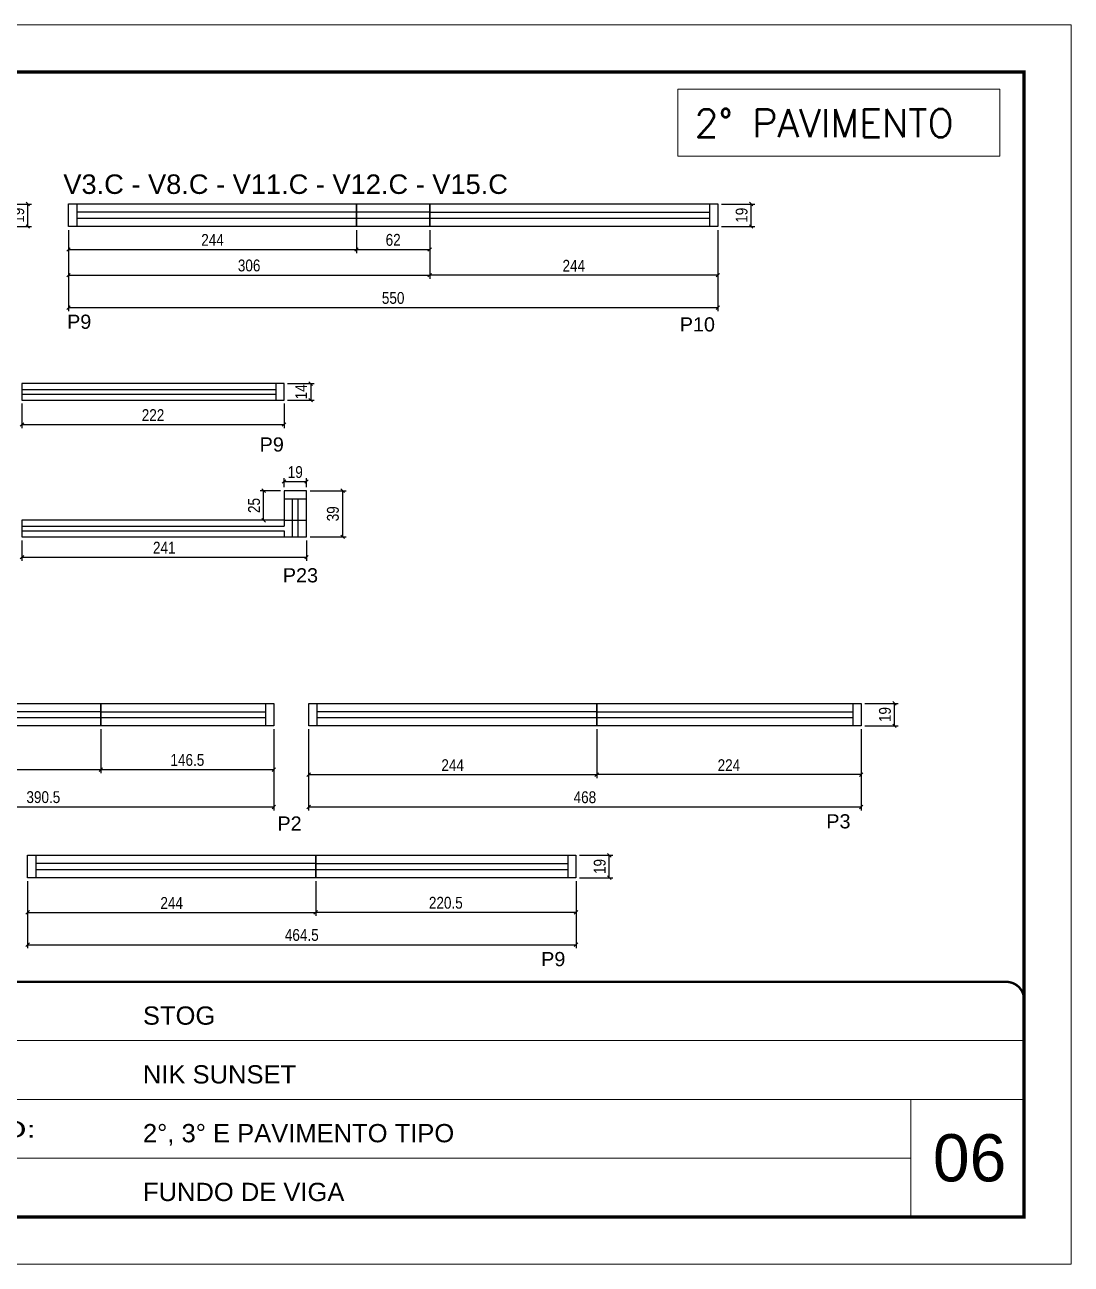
# Model space of a CAD drawing. Header units: millimetres. Extents: x 2437 to 8691, y -1523 to 4121.
# Drawn here: x 4634 to 5521, y 1922 to 2972 of the extents above; entities that cross this region are included whole.
import ezdxf

# ---------------------------------------------------------------- set-up
doc = ezdxf.new("R2010")
doc.units = ezdxf.units.MM
doc.linetypes.add('CONTINUO', pattern=[0])
doc.linetypes.add('DASHED', pattern=[0.75, 0.5, -0.25])
for name, color, linetype in [('5', 5, 'Continuous'), ('COTA', 241, 'Continuous'), ('NOMENCLATURA', 7, 'Continuous'), ('Painéis', 200, 'Continuous'), ('SARR_2.2x7', 40, 'Continuous'), ('SARR_EDITAR', 141, 'Continuous')]:
    doc.layers.add(name, color=color, linetype=linetype)
for name, color, linetype, lineweight in [('CARIMBO', 255, 'Continuous', 9), ('Folhas', 255, 'Continuous', 9), ('SARRAFO DE PRESSAO', 251, 'DASHED', 9), ('Texto Seção', 7, 'Continuous', 15)]:
    doc.layers.add(name, color=color, linetype=linetype, lineweight=lineweight)
doc.styles.add('ARIAL', font='arial.ttf')
doc.styles.add('COTA TECNICA', font='techl___.ttf', dxfattribs={"height": 10})
doc.styles.add('COTA TECNICA-50', font='techl___.ttf', dxfattribs={"height": 10})
doc.styles.add('REGUA-120', font='ROMANS.shx', dxfattribs={"height": 15})
doc.styles.get("Standard").update_dxf_attribs({"font": 'arial.ttf'})
doc.styles.add('Tecnologia', font='')
doc.styles.get('Tecnologia').set_extended_font_data('Forgotten Futurist')
doc.dimstyles.new('COTA PAINEL-50', dxfattribs={"dimtxt": 10, "dimasz": 3, "dimexe": 3, "dimexo": 3, "dimgap": 3, "dimtad": 1, "dimdec": 1, "dimzin": 12, "dimdsep": 46, "dimtxsty": 'COTA TECNICA-50', "dimblk1": 'OBLIQUE', "dimblk2": 'OBLIQUE', "dimsah": 1, "dimcen": 0.9, "dimclrd": 4, "dimclre": 4, "dimclrt": 240, "dimadec": 1, "dimazin": 3, "dimtfac": 1, "dimtdec": 1, "dimtmove": 0, "dimatfit": 3, "dimfxl": 1, "dimtolj": 1, "dimtzin": 12, "dimarcsym": 0})
doc.dimstyles.new('PAINEL', dxfattribs={"dimtxt": 10, "dimasz": 3, "dimexe": 3, "dimexo": 3, "dimgap": 3, "dimtad": 1, "dimdec": 1, "dimzin": 12, "dimdsep": 46, "dimtxsty": 'COTA TECNICA', "dimblk1": 'OBLIQUE', "dimblk2": 'OBLIQUE', "dimsah": 1, "dimcen": 0.9, "dimclrd": 4, "dimclre": 4, "dimclrt": 240, "dimadec": 1, "dimazin": 3, "dimtfac": 1, "dimtdec": 1, "dimtmove": 0, "dimatfit": 3, "dimfxl": 1, "dimtolj": 1, "dimtzin": 12, "dimarcsym": 0})

# ---------------------------------------------------------------- blocks, each defined once
blk = doc.blocks.new('9999999999')
at = {"color": 30, "linetype": 'CONTINUO'}
for p, q in [((98564.6, 34379.6), (99584, 34379.6)), ((98564.6, 34329.8), (99488, 34329.8)), ((99584, 34329.8), (99488, 34329.8)), ((99488, 34329.8), (99488, 34230.2)), ((98564.6, 34280), (99488, 34280))]:
    blk.add_line(p, q, dxfattribs=at)
at = {"color": 30, "linetype": 'CONTINUO', "const_width": 2}
blk.add_lwpolyline([(99584, 34230.2), (99584, 34414.4, 0.414214), (99569, 34429.4), (98229, 34429.4, 0.414214), (98214, 34414.4), (98214, 34245.2, 0.414214), (98229, 34230.2), (99584, 34230.2)], format="xyb", dxfattribs=at)
at = {"layer": 'Folhas'}
blk.add_lwpolyline([(98139, 34190.2), (99624, 34190.2), (99624, 35240.2), (98139, 35240.2)], close=True, dxfattribs=at)
at = {"layer": 'Folhas', "color": 30, "const_width": 3}
blk.add_lwpolyline([(98214, 34230.2), (99584, 34230.2), (99584, 35200.2), (98214, 35200.2)], close=True, dxfattribs=at)
at = {"color": 7, "linetype": 'Continuous', "ltscale": 5, "style": 'ARIAL'}
for s, height, p in [('STOG', 15.48, (98837.7, 34393.1)), ('NIK SUNSET', 15.48, (98837.7, 34343.3)), ('2°, 3° E PAVIMENTO TIPO', 15.483, (98837.7, 34293.5)), ('FUNDO DE VIGA', 15.483, (98837.7, 34243.7))]:
    blk.add_text(s, height=height, dxfattribs=at).set_placement(p)
at = {"layer": 'Folhas', "color": 7, "style": 'Tecnologia', "width": 1.5}
blk.add_text('PAVIMENTO:', height=14, dxfattribs=at).set_placement((98573.7, 34297.5))
blk = doc.blocks.new('_Oblique')
at = {"color": 0, "linetype": 'ByBlock', "lineweight": -2}
blk.add_line((-0.5, -0.5), (0.5, 0.5), dxfattribs=at)
blk = doc.blocks.new('*D41')
at = {"layer": 'COTA', "color": 4, "lineweight": -2, "transparency": 16777216}
for p, q in [((5224.5, 2820.4), (5252.8, 2820.4)), ((5249.8, 2801.4), (5249.8, 2820.4)), ((5224.5, 2801.4), (5252.8, 2801.4))]:
    blk.add_line(p, q, dxfattribs=at)
at = {"layer": 'Defpoints', "color": 0, "transparency": 16777216}
for p in [(5221.5, 2820.4), (5249.8, 2820.4), (5221.5, 2801.4)]:
    blk.add_point(p, dxfattribs=at)
at = {"layer": 'COTA', "color": 4, "lineweight": -2, "transparency": 16777216, "xscale": 3, "yscale": 3, "zscale": 3}
for p, rotation in [((5249.8, 2820.4), 90), ((5249.8, 2801.4), 270)]:
    blk.add_blockref('_Oblique', p, dxfattribs=dict(at, rotation=rotation))
at = {"layer": 'COTA', "color": 240, "transparency": 16777216, "insert": (5241.7, 2810.9), "char_height": 10, "attachment_point": 5, "rotation": 90, "style": 'COTA TECNICA'}
blk.add_mtext('\\A1;19', dxfattribs=at)
blk = doc.blocks.new('*D42')
at = {"layer": 'COTA', "color": 4, "linetype": 'ByBlock', "lineweight": -2, "transparency": 16777216}
for p, q in [((4671.5, 2798.4), (4671.5, 2778.9)), ((4915.5, 2798.4), (4915.5, 2778.9)), ((4671.5, 2781.9), (4915.5, 2781.9))]:
    blk.add_line(p, q, dxfattribs=at)
at = {"layer": 'Defpoints', "color": 0, "linetype": 'ByBlock', "transparency": 16777216}
for p in [(4671.5, 2801.4), (4915.5, 2801.4), (4915.5, 2781.9)]:
    blk.add_point(p, dxfattribs=at)
at = {"layer": 'COTA', "color": 4, "linetype": 'ByBlock', "lineweight": -2, "transparency": 16777216, "xscale": 3, "yscale": 3, "zscale": 3, "rotation": 180}
blk.add_blockref('_Oblique', (4671.5, 2781.9), dxfattribs=at)
at = {"layer": 'COTA', "color": 4, "linetype": 'ByBlock', "lineweight": -2, "transparency": 16777216, "xscale": 3, "yscale": 3, "zscale": 3}
blk.add_blockref('_Oblique', (4915.5, 2781.9), dxfattribs=at)
at = {"layer": 'COTA', "color": 240, "linetype": 'ByBlock', "transparency": 16777216, "insert": (4793.5, 2790), "char_height": 10, "attachment_point": 5, "style": 'COTA TECNICA-50'}
blk.add_mtext('\\A1;244', dxfattribs=at)
blk = doc.blocks.new('*D43')
at = {"layer": 'COTA', "color": 4, "linetype": 'ByBlock', "lineweight": -2, "transparency": 16777216}
for p, q in [((4915.5, 2798.4), (4915.5, 2778.9)), ((4977.5, 2798.4), (4977.5, 2778.9)), ((4915.5, 2781.9), (4977.5, 2781.9))]:
    blk.add_line(p, q, dxfattribs=at)
at = {"layer": 'Defpoints', "color": 0, "linetype": 'ByBlock', "transparency": 16777216}
for p in [(4915.5, 2801.4), (4977.5, 2801.4), (4977.5, 2781.9)]:
    blk.add_point(p, dxfattribs=at)
at = {"layer": 'COTA', "color": 4, "linetype": 'ByBlock', "lineweight": -2, "transparency": 16777216, "xscale": 3, "yscale": 3, "zscale": 3, "rotation": 180}
blk.add_blockref('_Oblique', (4915.5, 2781.9), dxfattribs=at)
at = {"layer": 'COTA', "color": 4, "linetype": 'ByBlock', "lineweight": -2, "transparency": 16777216, "xscale": 3, "yscale": 3, "zscale": 3}
blk.add_blockref('_Oblique', (4977.5, 2781.9), dxfattribs=at)
at = {"layer": 'COTA', "color": 240, "linetype": 'ByBlock', "transparency": 16777216, "insert": (4946.5, 2790), "char_height": 10, "attachment_point": 5, "style": 'COTA TECNICA-50'}
blk.add_mtext('\\A1;62', dxfattribs=at)
blk = doc.blocks.new('*D44')
at = {"layer": 'COTA', "color": 4, "linetype": 'ByBlock', "lineweight": -2, "transparency": 16777216}
for p, q in [((4977.5, 2798.4), (4977.5, 2757.1)), ((5221.5, 2798.4), (5221.5, 2757.1)), ((5221.5, 2760.1), (4977.5, 2760.1))]:
    blk.add_line(p, q, dxfattribs=at)
at = {"layer": 'Defpoints', "color": 0, "linetype": 'ByBlock', "transparency": 16777216}
for p in [(4977.5, 2801.4), (5221.5, 2801.4), (4977.5, 2760.1)]:
    blk.add_point(p, dxfattribs=at)
at = {"layer": 'COTA', "color": 4, "linetype": 'ByBlock', "lineweight": -2, "transparency": 16777216, "xscale": 3, "yscale": 3, "zscale": 3, "rotation": 180}
blk.add_blockref('_Oblique', (4977.5, 2760.1), dxfattribs=at)
at = {"layer": 'COTA', "color": 4, "linetype": 'ByBlock', "lineweight": -2, "transparency": 16777216, "xscale": 3, "yscale": 3, "zscale": 3}
blk.add_blockref('_Oblique', (5221.5, 2760.1), dxfattribs=at)
at = {"layer": 'COTA', "color": 240, "linetype": 'ByBlock', "transparency": 16777216, "insert": (5099.5, 2768.1), "char_height": 10, "attachment_point": 5, "style": 'COTA TECNICA-50'}
blk.add_mtext('\\A1;244', dxfattribs=at)
blk = doc.blocks.new('*D130')
at = {"layer": 'COTA', "color": 4, "lineweight": -2, "transparency": 16777216}
for p, q in [((4671.5, 2798.4), (4671.5, 2729.7)), ((5221.5, 2798.4), (5221.5, 2729.7)), ((4671.5, 2732.7), (5221.5, 2732.7))]:
    blk.add_line(p, q, dxfattribs=at)
at = {"layer": 'Defpoints', "color": 0, "transparency": 16777216}
for p in [(4671.5, 2801.4), (5221.5, 2801.4), (5221.5, 2732.7)]:
    blk.add_point(p, dxfattribs=at)
at = {"layer": 'COTA', "color": 4, "lineweight": -2, "transparency": 16777216, "xscale": 3, "yscale": 3, "zscale": 3, "rotation": 180}
blk.add_blockref('_Oblique', (4671.5, 2732.7), dxfattribs=at)
at = {"layer": 'COTA', "color": 4, "lineweight": -2, "transparency": 16777216, "xscale": 3, "yscale": 3, "zscale": 3}
blk.add_blockref('_Oblique', (5221.5, 2732.7), dxfattribs=at)
at = {"layer": 'COTA', "color": 240, "transparency": 16777216, "insert": (4946.5, 2740.8), "char_height": 10, "attachment_point": 5, "style": 'COTA TECNICA'}
blk.add_mtext('\\A1;550', dxfattribs=at)
blk = doc.blocks.new('*D49')
at = {"layer": 'COTA', "color": 4, "lineweight": -2, "transparency": 16777216}
for p, q in [((4611.8, 2820.4), (4640.1, 2820.4)), ((4637.1, 2801.4), (4637.1, 2820.4)), ((4611.8, 2801.4), (4640.1, 2801.4))]:
    blk.add_line(p, q, dxfattribs=at)
at = {"layer": 'Defpoints', "color": 0, "transparency": 16777216}
for p in [(4608.8, 2820.4), (4637.1, 2820.4), (4608.8, 2801.4)]:
    blk.add_point(p, dxfattribs=at)
at = {"layer": 'COTA', "color": 4, "lineweight": -2, "transparency": 16777216, "xscale": 3, "yscale": 3, "zscale": 3}
for p, rotation in [((4637.1, 2820.4), 90), ((4637.1, 2801.4), 270)]:
    blk.add_blockref('_Oblique', p, dxfattribs=dict(at, rotation=rotation))
at = {"layer": 'COTA', "color": 240, "transparency": 16777216, "insert": (4629, 2810.9), "char_height": 10, "attachment_point": 5, "rotation": 90, "style": 'COTA TECNICA'}
blk.add_mtext('\\A1;19', dxfattribs=at)
blk = doc.blocks.new('*D54')
at = {"layer": 'COTA', "color": 4, "lineweight": -2, "transparency": 16777216}
for p, q in [((4632.1, 2651.3), (4632.1, 2630.6)), ((4854.1, 2651.3), (4854.1, 2630.6)), ((4632.1, 2633.6), (4854.1, 2633.6))]:
    blk.add_line(p, q, dxfattribs=at)
at = {"layer": 'Defpoints', "color": 0, "transparency": 16777216}
for p in [(4632.1, 2654.3), (4854.1, 2654.3), (4854.1, 2633.6)]:
    blk.add_point(p, dxfattribs=at)
at = {"layer": 'COTA', "color": 4, "lineweight": -2, "transparency": 16777216, "xscale": 3, "yscale": 3, "zscale": 3, "rotation": 180}
blk.add_blockref('_Oblique', (4632.1, 2633.6), dxfattribs=at)
at = {"layer": 'COTA', "color": 4, "lineweight": -2, "transparency": 16777216, "xscale": 3, "yscale": 3, "zscale": 3}
blk.add_blockref('_Oblique', (4854.1, 2633.6), dxfattribs=at)
at = {"layer": 'COTA', "color": 240, "transparency": 16777216, "insert": (4743.1, 2641.6), "char_height": 10, "attachment_point": 5, "style": 'COTA TECNICA'}
blk.add_mtext('\\A1;222', dxfattribs=at)
blk = doc.blocks.new('*D123')
at = {"layer": 'COTA', "color": 4, "lineweight": -2, "transparency": 16777216}
for p, q in [((4857.1, 2668.3), (4879.7, 2668.3)), ((4876.7, 2668.3), (4876.7, 2654.3)), ((4857.1, 2654.3), (4879.7, 2654.3))]:
    blk.add_line(p, q, dxfattribs=at)
at = {"layer": 'Defpoints', "color": 0, "transparency": 16777216}
for p in [(4854.1, 2668.3), (4854.1, 2654.3), (4876.7, 2654.3)]:
    blk.add_point(p, dxfattribs=at)
at = {"layer": 'COTA', "color": 4, "lineweight": -2, "transparency": 16777216, "xscale": 3, "yscale": 3, "zscale": 3}
for p, rotation in [((4876.7, 2668.3), 90), ((4876.7, 2654.3), 270)]:
    blk.add_blockref('_Oblique', p, dxfattribs=dict(at, rotation=rotation))
at = {"layer": 'COTA', "color": 240, "transparency": 16777216, "insert": (4868.6, 2661.3), "char_height": 10, "attachment_point": 5, "rotation": 90, "style": 'COTA TECNICA-50'}
blk.add_mtext('\\A1;14', dxfattribs=at)
blk = doc.blocks.new('*D29')
at = {"layer": 'COTA', "color": 4, "lineweight": -2, "transparency": 16777216}
for p, q in [((4632.1, 2535.5), (4632.1, 2518.2)), ((4873.1, 2535.5), (4873.1, 2518.2)), ((4632.1, 2521.2), (4873.1, 2521.2))]:
    blk.add_line(p, q, dxfattribs=at)
at = {"layer": 'Defpoints', "color": 0, "transparency": 16777216}
for p in [(4632.1, 2538.5), (4873.1, 2538.5), (4873.1, 2521.2)]:
    blk.add_point(p, dxfattribs=at)
at = {"layer": 'COTA', "color": 4, "lineweight": -2, "transparency": 16777216, "xscale": 3, "yscale": 3, "zscale": 3, "rotation": 180}
blk.add_blockref('_Oblique', (4632.1, 2521.2), dxfattribs=at)
at = {"layer": 'COTA', "color": 4, "lineweight": -2, "transparency": 16777216, "xscale": 3, "yscale": 3, "zscale": 3}
blk.add_blockref('_Oblique', (4873.1, 2521.2), dxfattribs=at)
at = {"layer": 'COTA', "color": 240, "transparency": 16777216, "insert": (4752.6, 2529.3), "char_height": 10, "attachment_point": 5, "style": 'COTA TECNICA'}
blk.add_mtext('\\A1;241', dxfattribs=at)
blk = doc.blocks.new('*D33')
at = {"layer": 'COTA', "color": 4, "linetype": 'ByBlock', "lineweight": -2, "transparency": 16777216}
for p, q in [((4454.9, 2375.4), (4454.9, 2338.3)), ((4698.9, 2375.4), (4698.9, 2338.3)), ((4454.9, 2341.3), (4698.9, 2341.3))]:
    blk.add_line(p, q, dxfattribs=at)
at = {"layer": 'Defpoints', "color": 0, "linetype": 'ByBlock', "transparency": 16777216}
for p in [(4454.9, 2378.4), (4698.9, 2378.4), (4698.9, 2341.3)]:
    blk.add_point(p, dxfattribs=at)
at = {"layer": 'COTA', "color": 4, "linetype": 'ByBlock', "lineweight": -2, "transparency": 16777216, "xscale": 3, "yscale": 3, "zscale": 3, "rotation": 180}
blk.add_blockref('_Oblique', (4454.9, 2341.3), dxfattribs=at)
at = {"layer": 'COTA', "color": 4, "linetype": 'ByBlock', "lineweight": -2, "transparency": 16777216, "xscale": 3, "yscale": 3, "zscale": 3}
blk.add_blockref('_Oblique', (4698.9, 2341.3), dxfattribs=at)
at = {"layer": 'COTA', "color": 240, "linetype": 'ByBlock', "transparency": 16777216, "insert": (4576.9, 2349.4), "char_height": 10, "attachment_point": 5, "style": 'COTA TECNICA-50'}
blk.add_mtext('\\A1;244', dxfattribs=at)
blk = doc.blocks.new('*D34')
at = {"layer": 'COTA', "color": 4, "linetype": 'ByBlock', "lineweight": -2, "transparency": 16777216}
for p, q in [((4698.9, 2375.4), (4698.9, 2338.3)), ((4845.4, 2375.4), (4845.4, 2338.3)), ((4698.9, 2341.3), (4845.4, 2341.3))]:
    blk.add_line(p, q, dxfattribs=at)
at = {"layer": 'Defpoints', "color": 0, "linetype": 'ByBlock', "transparency": 16777216}
for p in [(4698.9, 2378.4), (4845.4, 2378.4), (4845.4, 2341.3)]:
    blk.add_point(p, dxfattribs=at)
at = {"layer": 'COTA', "color": 4, "linetype": 'ByBlock', "lineweight": -2, "transparency": 16777216, "xscale": 3, "yscale": 3, "zscale": 3, "rotation": 180}
blk.add_blockref('_Oblique', (4698.9, 2341.3), dxfattribs=at)
at = {"layer": 'COTA', "color": 4, "linetype": 'ByBlock', "lineweight": -2, "transparency": 16777216, "xscale": 3, "yscale": 3, "zscale": 3}
blk.add_blockref('_Oblique', (4845.4, 2341.3), dxfattribs=at)
at = {"layer": 'COTA', "color": 240, "linetype": 'ByBlock', "transparency": 16777216, "insert": (4772.2, 2349.4), "char_height": 10, "attachment_point": 5, "style": 'COTA TECNICA-50'}
blk.add_mtext('\\A1;146.5', dxfattribs=at)
blk = doc.blocks.new('*D127')
at = {"layer": 'COTA', "color": 4, "lineweight": -2, "transparency": 16777216}
for p, q in [((4454.9, 2375.4), (4454.9, 2306.6)), ((4845.4, 2375.4), (4845.4, 2306.6)), ((4454.9, 2309.6), (4845.4, 2309.6))]:
    blk.add_line(p, q, dxfattribs=at)
at = {"layer": 'Defpoints', "color": 0, "transparency": 16777216}
for p in [(4454.9, 2378.4), (4845.4, 2378.4), (4845.4, 2309.6)]:
    blk.add_point(p, dxfattribs=at)
at = {"layer": 'COTA', "color": 4, "lineweight": -2, "transparency": 16777216, "xscale": 3, "yscale": 3, "zscale": 3, "rotation": 180}
blk.add_blockref('_Oblique', (4454.9, 2309.6), dxfattribs=at)
at = {"layer": 'COTA', "color": 4, "lineweight": -2, "transparency": 16777216, "xscale": 3, "yscale": 3, "zscale": 3}
blk.add_blockref('_Oblique', (4845.4, 2309.6), dxfattribs=at)
at = {"layer": 'COTA', "color": 240, "transparency": 16777216, "insert": (4650.2, 2317.9), "char_height": 10, "attachment_point": 5, "style": 'COTA TECNICA'}
blk.add_mtext('\\A1;390.5', dxfattribs=at)
blk = doc.blocks.new('*D35')
at = {"layer": 'COTA', "color": 4, "lineweight": -2, "transparency": 16777216}
for p, q in [((5345.9, 2397.4), (5374.2, 2397.4)), ((5371.2, 2378.4), (5371.2, 2397.4)), ((5345.9, 2378.4), (5374.2, 2378.4))]:
    blk.add_line(p, q, dxfattribs=at)
at = {"layer": 'Defpoints', "color": 0, "transparency": 16777216}
for p in [(5342.9, 2397.4), (5371.2, 2397.4), (5342.9, 2378.4)]:
    blk.add_point(p, dxfattribs=at)
at = {"layer": 'COTA', "color": 4, "lineweight": -2, "transparency": 16777216, "xscale": 3, "yscale": 3, "zscale": 3}
for p, rotation in [((5371.2, 2397.4), 90), ((5371.2, 2378.4), 270)]:
    blk.add_blockref('_Oblique', p, dxfattribs=dict(at, rotation=rotation))
at = {"layer": 'COTA', "color": 240, "transparency": 16777216, "insert": (5363.1, 2387.9), "char_height": 10, "attachment_point": 5, "rotation": 90, "style": 'COTA TECNICA'}
blk.add_mtext('\\A1;19', dxfattribs=at)
blk = doc.blocks.new('*D36')
at = {"layer": 'COTA', "color": 4, "linetype": 'ByBlock', "lineweight": -2, "transparency": 16777216}
for p, q in [((4874.9, 2375.4), (4874.9, 2334)), ((5118.9, 2375.4), (5118.9, 2334)), ((4874.9, 2337), (5118.9, 2337))]:
    blk.add_line(p, q, dxfattribs=at)
at = {"layer": 'Defpoints', "color": 0, "linetype": 'ByBlock', "transparency": 16777216}
for p in [(4874.9, 2378.4), (5118.9, 2378.4), (5118.9, 2337)]:
    blk.add_point(p, dxfattribs=at)
at = {"layer": 'COTA', "color": 4, "linetype": 'ByBlock', "lineweight": -2, "transparency": 16777216, "xscale": 3, "yscale": 3, "zscale": 3, "rotation": 180}
blk.add_blockref('_Oblique', (4874.9, 2337), dxfattribs=at)
at = {"layer": 'COTA', "color": 4, "linetype": 'ByBlock', "lineweight": -2, "transparency": 16777216, "xscale": 3, "yscale": 3, "zscale": 3}
blk.add_blockref('_Oblique', (5118.9, 2337), dxfattribs=at)
at = {"layer": 'COTA', "color": 240, "linetype": 'ByBlock', "transparency": 16777216, "insert": (4996.9, 2345), "char_height": 10, "attachment_point": 5, "style": 'COTA TECNICA-50'}
blk.add_mtext('\\A1;244', dxfattribs=at)
blk = doc.blocks.new('*D37')
at = {"layer": 'COTA', "color": 4, "linetype": 'ByBlock', "lineweight": -2, "transparency": 16777216}
for p, q in [((5118.9, 2375.4), (5118.9, 2334)), ((5342.9, 2375.4), (5342.9, 2334)), ((5342.9, 2337), (5118.9, 2337))]:
    blk.add_line(p, q, dxfattribs=at)
at = {"layer": 'Defpoints', "color": 0, "linetype": 'ByBlock', "transparency": 16777216}
for p in [(5118.9, 2378.4), (5342.9, 2378.4), (5118.9, 2337)]:
    blk.add_point(p, dxfattribs=at)
at = {"layer": 'COTA', "color": 4, "linetype": 'ByBlock', "lineweight": -2, "transparency": 16777216, "xscale": 3, "yscale": 3, "zscale": 3, "rotation": 180}
blk.add_blockref('_Oblique', (5118.9, 2337), dxfattribs=at)
at = {"layer": 'COTA', "color": 4, "linetype": 'ByBlock', "lineweight": -2, "transparency": 16777216, "xscale": 3, "yscale": 3, "zscale": 3}
blk.add_blockref('_Oblique', (5342.9, 2337), dxfattribs=at)
at = {"layer": 'COTA', "color": 240, "linetype": 'ByBlock', "transparency": 16777216, "insert": (5230.9, 2345), "char_height": 10, "attachment_point": 5, "style": 'COTA TECNICA-50'}
blk.add_mtext('\\A1;224', dxfattribs=at)
blk = doc.blocks.new('*D128')
at = {"layer": 'COTA', "color": 4, "lineweight": -2, "transparency": 16777216}
for p, q in [((4874.9, 2375.4), (4874.9, 2306.6)), ((5342.9, 2375.4), (5342.9, 2306.6)), ((4874.9, 2309.6), (5342.9, 2309.6))]:
    blk.add_line(p, q, dxfattribs=at)
at = {"layer": 'Defpoints', "color": 0, "transparency": 16777216}
for p in [(4874.9, 2378.4), (5342.9, 2378.4), (5342.9, 2309.6)]:
    blk.add_point(p, dxfattribs=at)
at = {"layer": 'COTA', "color": 4, "lineweight": -2, "transparency": 16777216, "xscale": 3, "yscale": 3, "zscale": 3, "rotation": 180}
blk.add_blockref('_Oblique', (4874.9, 2309.6), dxfattribs=at)
at = {"layer": 'COTA', "color": 4, "lineweight": -2, "transparency": 16777216, "xscale": 3, "yscale": 3, "zscale": 3}
blk.add_blockref('_Oblique', (5342.9, 2309.6), dxfattribs=at)
at = {"layer": 'COTA', "color": 240, "transparency": 16777216, "insert": (5108.9, 2317.8), "char_height": 10, "attachment_point": 5, "style": 'COTA TECNICA'}
blk.add_mtext('\\A1;468', dxfattribs=at)
blk = doc.blocks.new('*D40')
at = {"layer": 'COTA', "color": 4, "lineweight": -2, "transparency": 16777216}
for p, q in [((5104.4, 2268.7), (5132.6, 2268.7)), ((5129.6, 2249.7), (5129.6, 2268.7)), ((5104.4, 2249.7), (5132.6, 2249.7))]:
    blk.add_line(p, q, dxfattribs=at)
at = {"layer": 'Defpoints', "color": 0, "transparency": 16777216}
for p in [(5101.4, 2268.7), (5129.6, 2268.7), (5101.4, 2249.7)]:
    blk.add_point(p, dxfattribs=at)
at = {"layer": 'COTA', "color": 4, "lineweight": -2, "transparency": 16777216, "xscale": 3, "yscale": 3, "zscale": 3}
for p, rotation in [((5129.6, 2268.7), 90), ((5129.6, 2249.7), 270)]:
    blk.add_blockref('_Oblique', p, dxfattribs=dict(at, rotation=rotation))
at = {"layer": 'COTA', "color": 240, "transparency": 16777216, "insert": (5121.5, 2259.2), "char_height": 10, "attachment_point": 5, "rotation": 90, "style": 'COTA TECNICA'}
blk.add_mtext('\\A1;19', dxfattribs=at)
blk = doc.blocks.new('*D68')
at = {"layer": 'COTA', "color": 4, "linetype": 'ByBlock', "lineweight": -2, "transparency": 16777216}
for p, q in [((4636.9, 2246.7), (4636.9, 2217.3)), ((4880.9, 2246.7), (4880.9, 2217.3)), ((4636.9, 2220.3), (4880.9, 2220.3))]:
    blk.add_line(p, q, dxfattribs=at)
at = {"layer": 'Defpoints', "color": 0, "linetype": 'ByBlock', "transparency": 16777216}
for p in [(4636.9, 2249.7), (4880.9, 2249.7), (4880.9, 2220.3)]:
    blk.add_point(p, dxfattribs=at)
at = {"layer": 'COTA', "color": 4, "linetype": 'ByBlock', "lineweight": -2, "transparency": 16777216, "xscale": 3, "yscale": 3, "zscale": 3, "rotation": 180}
blk.add_blockref('_Oblique', (4636.9, 2220.3), dxfattribs=at)
at = {"layer": 'COTA', "color": 4, "linetype": 'ByBlock', "lineweight": -2, "transparency": 16777216, "xscale": 3, "yscale": 3, "zscale": 3}
blk.add_blockref('_Oblique', (4880.9, 2220.3), dxfattribs=at)
at = {"layer": 'COTA', "color": 240, "linetype": 'ByBlock', "transparency": 16777216, "insert": (4758.9, 2228.3), "char_height": 10, "attachment_point": 5, "style": 'COTA TECNICA-50'}
blk.add_mtext('\\A1;244', dxfattribs=at)
blk = doc.blocks.new('*D69')
at = {"layer": 'COTA', "color": 4, "linetype": 'ByBlock', "lineweight": -2, "transparency": 16777216}
for p, q in [((4880.9, 2246.7), (4880.9, 2217.3)), ((5101.4, 2246.7), (5101.4, 2217.3)), ((5101.4, 2220.3), (4880.9, 2220.3))]:
    blk.add_line(p, q, dxfattribs=at)
at = {"layer": 'Defpoints', "color": 0, "linetype": 'ByBlock', "transparency": 16777216}
for p in [(4880.9, 2249.7), (5101.4, 2249.7), (4880.9, 2220.3)]:
    blk.add_point(p, dxfattribs=at)
at = {"layer": 'COTA', "color": 4, "linetype": 'ByBlock', "lineweight": -2, "transparency": 16777216, "xscale": 3, "yscale": 3, "zscale": 3, "rotation": 180}
blk.add_blockref('_Oblique', (4880.9, 2220.3), dxfattribs=at)
at = {"layer": 'COTA', "color": 4, "linetype": 'ByBlock', "lineweight": -2, "transparency": 16777216, "xscale": 3, "yscale": 3, "zscale": 3}
blk.add_blockref('_Oblique', (5101.4, 2220.3), dxfattribs=at)
at = {"layer": 'COTA', "color": 240, "linetype": 'ByBlock', "transparency": 16777216, "insert": (4991.1, 2228.4), "char_height": 10, "attachment_point": 5, "style": 'COTA TECNICA-50'}
blk.add_mtext('\\A1;220.5', dxfattribs=at)
blk = doc.blocks.new('*D142')
at = {"layer": 'COTA', "color": 4, "lineweight": -2, "transparency": 16777216}
for p, q in [((4636.9, 2246.7), (4636.9, 2189.9)), ((5101.4, 2246.7), (5101.4, 2189.9)), ((4636.9, 2192.9), (5101.4, 2192.9))]:
    blk.add_line(p, q, dxfattribs=at)
at = {"layer": 'Defpoints', "color": 0, "transparency": 16777216}
for p in [(4636.9, 2249.7), (5101.4, 2249.7), (5101.4, 2192.9)]:
    blk.add_point(p, dxfattribs=at)
at = {"layer": 'COTA', "color": 4, "lineweight": -2, "transparency": 16777216, "xscale": 3, "yscale": 3, "zscale": 3, "rotation": 180}
blk.add_blockref('_Oblique', (4636.9, 2192.9), dxfattribs=at)
at = {"layer": 'COTA', "color": 4, "lineweight": -2, "transparency": 16777216, "xscale": 3, "yscale": 3, "zscale": 3}
blk.add_blockref('_Oblique', (5101.4, 2192.9), dxfattribs=at)
at = {"layer": 'COTA', "color": 240, "transparency": 16777216, "insert": (4869.1, 2201.1), "char_height": 10, "attachment_point": 5, "style": 'COTA TECNICA'}
blk.add_mtext('\\A1;464.5', dxfattribs=at)
blk = doc.blocks.new('*D149')
at = {"layer": 'COTA', "color": 4, "lineweight": -2, "transparency": 16777216}
for p, q in [((4876.1, 2577.5), (4906.8, 2577.5)), ((4903.8, 2538.5), (4903.8, 2577.5)), ((4876.1, 2538.5), (4906.8, 2538.5))]:
    blk.add_line(p, q, dxfattribs=at)
at = {"layer": 'Defpoints', "color": 0, "transparency": 16777216}
for p in [(4873.1, 2577.5), (4903.8, 2577.5), (4873.1, 2538.5)]:
    blk.add_point(p, dxfattribs=at)
at = {"layer": 'COTA', "color": 4, "lineweight": -2, "transparency": 16777216, "xscale": 3, "yscale": 3, "zscale": 3}
for p, rotation in [((4903.8, 2577.5), 90), ((4903.8, 2538.5), 270)]:
    blk.add_blockref('_Oblique', p, dxfattribs=dict(at, rotation=rotation))
at = {"layer": 'COTA', "color": 240, "transparency": 16777216, "insert": (4895.5, 2558), "char_height": 10, "attachment_point": 5, "rotation": 90, "style": 'COTA TECNICA-50'}
blk.add_mtext('\\A1;39', dxfattribs=at)
blk = doc.blocks.new('*D150')
at = {"layer": 'COTA', "color": 4, "lineweight": -2, "transparency": 16777216}
for p, q in [((4851.1, 2577.5), (4833.8, 2577.5)), ((4836.8, 2552.5), (4836.8, 2577.5)), ((4851.1, 2552.5), (4833.8, 2552.5))]:
    blk.add_line(p, q, dxfattribs=at)
at = {"layer": 'Defpoints', "color": 0, "transparency": 16777216}
for p in [(4836.8, 2577.5), (4854.1, 2577.5), (4854.1, 2552.5)]:
    blk.add_point(p, dxfattribs=at)
at = {"layer": 'COTA', "color": 4, "lineweight": -2, "transparency": 16777216, "xscale": 3, "yscale": 3, "zscale": 3}
for p, rotation in [((4836.8, 2577.5), 90), ((4836.8, 2552.5), 270)]:
    blk.add_blockref('_Oblique', p, dxfattribs=dict(at, rotation=rotation))
at = {"layer": 'COTA', "color": 240, "transparency": 16777216, "insert": (4828.7, 2565), "char_height": 10, "attachment_point": 5, "rotation": 90, "style": 'COTA TECNICA-50'}
blk.add_mtext('\\A1;25', dxfattribs=at)
blk = doc.blocks.new('*D151')
at = {"layer": 'COTA', "color": 4, "lineweight": -2, "transparency": 16777216}
for p, q in [((4854.1, 2580.5), (4854.1, 2588.3)), ((4854.1, 2585.3), (4873.1, 2585.3)), ((4873.1, 2580.5), (4873.1, 2588.3))]:
    blk.add_line(p, q, dxfattribs=at)
at = {"layer": 'Defpoints', "color": 0, "transparency": 16777216}
for p in [(4873.1, 2585.3), (4854.1, 2577.5), (4873.1, 2577.5)]:
    blk.add_point(p, dxfattribs=at)
at = {"layer": 'COTA', "color": 4, "lineweight": -2, "transparency": 16777216, "xscale": 3, "yscale": 3, "zscale": 3, "rotation": 180}
blk.add_blockref('_Oblique', (4854.1, 2585.3), dxfattribs=at)
at = {"layer": 'COTA', "color": 4, "lineweight": -2, "transparency": 16777216, "xscale": 3, "yscale": 3, "zscale": 3}
blk.add_blockref('_Oblique', (4873.1, 2585.3), dxfattribs=at)
at = {"layer": 'COTA', "color": 240, "transparency": 16777216, "insert": (4863.6, 2593.3), "char_height": 10, "attachment_point": 5, "style": 'COTA TECNICA-50'}
blk.add_mtext('\\A1;19', dxfattribs=at)
blk = doc.blocks.new('*D173')
at = {"layer": 'COTA', "color": 4, "lineweight": -2, "transparency": 16777216}
for p, q in [((4671.5, 2798.4), (4671.5, 2757.1)), ((4977.5, 2798.4), (4977.5, 2757.1)), ((4671.5, 2760.1), (4977.5, 2760.1))]:
    blk.add_line(p, q, dxfattribs=at)
at = {"layer": 'Defpoints', "color": 0, "transparency": 16777216}
for p in [(4671.5, 2801.4), (4977.5, 2801.4), (4977.5, 2760.1)]:
    blk.add_point(p, dxfattribs=at)
at = {"layer": 'COTA', "color": 4, "lineweight": -2, "transparency": 16777216, "xscale": 3, "yscale": 3, "zscale": 3, "rotation": 180}
blk.add_blockref('_Oblique', (4671.5, 2760.1), dxfattribs=at)
at = {"layer": 'COTA', "color": 4, "lineweight": -2, "transparency": 16777216, "xscale": 3, "yscale": 3, "zscale": 3}
blk.add_blockref('_Oblique', (4977.5, 2760.1), dxfattribs=at)
at = {"layer": 'COTA', "color": 240, "transparency": 16777216, "insert": (4824.5, 2768.3), "char_height": 10, "attachment_point": 5, "style": 'COTA TECNICA-50'}
blk.add_mtext('\\A1;306', dxfattribs=at)

msp = doc.modelspace()

# ---------------------------------------------------------------- linework, layer by layer
at = {"layer": 'Painéis'}
for p, q in [((4873.06, 2577.49), (4854.06, 2577.49)), ((4854.06, 2577.49), (4854.06, 2552.49)), ((4873.06, 2538.49), (4873.06, 2577.49)), ((4854.06, 2552.49), (4873.06, 2552.49))]:
    msp.add_line(p, q, dxfattribs=at)
for points in [[(4915.54, 2801.44), (4671.54, 2801.44), (4671.54, 2820.44), (4915.54, 2820.44)], [(4915.54, 2820.44), (4977.54, 2820.44), (4977.54, 2801.44), (4915.54, 2801.44)], [(4977.54, 2820.44), (5221.52, 2820.44), (5221.52, 2801.44), (4977.54, 2801.44)], [(4854.08, 2668.34), (4632.08, 2668.34), (4632.08, 2654.34), (4854.08, 2654.34)], [(4698.94, 2378.35), (4454.94, 2378.35), (4454.94, 2397.35), (4698.94, 2397.35)], [(4698.94, 2397.35), (4845.44, 2397.35), (4845.44, 2378.35), (4698.94, 2378.35)], [(5118.94, 2378.35), (4874.94, 2378.35), (4874.94, 2397.35), (5118.94, 2397.35)], [(5118.94, 2397.35), (5118.94, 2397.35), (5118.94, 2378.35), (5118.94, 2378.35)], [(5118.94, 2397.35), (5342.92, 2397.35), (5342.92, 2378.35), (5118.94, 2378.35)], [(4880.88, 2249.71), (4636.88, 2249.71), (4636.88, 2268.71), (4880.88, 2268.71)], [(4880.88, 2268.71), (4880.88, 2268.71), (4880.88, 2249.71), (4880.88, 2249.71)], [(4880.88, 2268.71), (5101.37, 2268.71), (5101.37, 2249.71), (4880.88, 2249.71)]]:
    msp.add_lwpolyline(points, close=True, dxfattribs=at)
msp.add_lwpolyline([(4854.06, 2552.49), (4632.06, 2552.49), (4632.06, 2538.49), (4873.06, 2538.49), (4873.06, 2552.49)], dxfattribs=at)
at = {"layer": 'SARR_2.2x7', "linetype": 'Continuous'}
for p, q in [((4678.54, 2820.44), (4678.54, 2801.44)), ((5214.52, 2820.44), (5214.52, 2801.44)), ((4977.54, 2813.44), (4678.54, 2813.44)), ((4678.54, 2808.44), (4977.54, 2808.44)), ((4977.54, 2813.44), (5214.52, 2813.44)), ((4977.54, 2808.44), (5214.52, 2808.44)), ((4847.08, 2668.34), (4847.08, 2654.34)), ((4873.06, 2570.49), (4854.06, 2570.49)), ((4861.06, 2570.49), (4861.06, 2538.49)), ((4866.06, 2538.49), (4866.06, 2570.49)), ((4838.43, 2397.35), (4838.43, 2378.35)), ((4881.94, 2397.35), (4881.94, 2378.35)), ((5335.92, 2397.35), (5335.92, 2378.35)), ((4698.94, 2390.35), (4461.94, 2390.35)), ((4461.94, 2385.35), (4698.94, 2385.35)), ((4698.94, 2390.35), (4838.43, 2390.35)), ((4698.94, 2385.35), (4838.43, 2385.35)), ((5118.94, 2390.35), (4881.94, 2390.35)), ((4881.94, 2385.35), (5118.94, 2385.35)), ((5118.94, 2390.35), (5335.92, 2390.35)), ((5118.94, 2385.35), (5335.92, 2385.35)), ((4643.88, 2268.71), (4643.88, 2249.71)), ((5094.37, 2268.71), (5094.37, 2249.71)), ((4880.88, 2261.71), (4643.88, 2261.71)), ((4880.88, 2261.71), (5094.37, 2261.71)), ((4643.88, 2256.71), (4880.88, 2256.71)), ((4880.88, 2256.71), (5094.37, 2256.71))]:
    msp.add_line(p, q, dxfattribs=at)
at = {"layer": 'SARR_EDITAR', "linetype": 'Continuous'}
for p, q in [((4632.08, 2663.34), (4847.08, 2663.34)), ((4632.08, 2659.34), (4847.08, 2659.34)), ((4854.06, 2552.49), (4854.06, 2547.49)), ((4632.08, 2547.49), (4854.06, 2547.49)), ((4632.08, 2543.49), (4854.06, 2543.49)), ((4854.06, 2543.49), (4854.06, 2538.49))]:
    msp.add_line(p, q, dxfattribs=at)
at = {"layer": 'Texto Seção'}
msp.add_lwpolyline([(5187.51, 2917.74), (5460.32, 2917.74), (5460.32, 2861.06), (5187.51, 2861.06)], close=True, dxfattribs=at)

# ---------------------------------------------------------------- block references
at = {"layer": 'SARRAFO DE PRESSAO', "color": 6, "linetype": 'ByBlock'}
msp.add_blockref('9999999999', (-94103.14, -32267.94), dxfattribs=at)

# ---------------------------------------------------------------- texts
at = {"layer": '5', "linetype": 'Continuous'}
for s, p in [('P9', (4670.3, 2714.71)), ('P10', (5189.26, 2712.45)), ('P9', (4833.42, 2610.73)), ('P23', (4853.06, 2499.9)), ('P2', (4848.47, 2289.59)), ('P3', (5313.4, 2291.47)), ('P9', (5071.85, 2174.77))]:
    msp.add_text(s, height=12, rotation=359.99996, dxfattribs=at).set_placement(p)
at = {"layer": 'CARIMBO', "style": 'ARIAL'}
msp.add_text('06', height=40, dxfattribs=at).set_placement((5403.7, 1992.41))
at = {"layer": 'NOMENCLATURA', "linetype": 'Continuous'}
msp.add_text('V3.C - V8.C - V11.C - V12.C - V15.C', height=16.5, dxfattribs=at).set_placement((4667.15, 2828.98))
at = {"layer": 'Texto Seção', "insert": (5201.75, 2877.17), "char_height": 23.7362, "width": 291.6403, "attachment_point": 7, "style": 'REGUA-120'}
msp.add_mtext('2° PAVIMENTO', dxfattribs=at)

# ---------------------------------------------------------------- dimensions: what is measured, and where the dimension line sits
at = {"layer": 'COTA'}
for base, p1, p2, dimstyle, picture, middle in [((4637.06, 2820.44), (4608.8, 2801.44), (4608.8, 2820.44), 'PAINEL', '*D49', (4628.98, 2810.94)), ((5249.79, 2820.44), (5221.52, 2801.44), (5221.52, 2820.44), 'PAINEL', '*D41', (5241.7, 2810.94)), ((4836.85, 2577.49), (4854.06, 2552.49), (4854.06, 2577.49), 'COTA PAINEL-50', '*D150', (4828.74, 2564.99)), ((4903.75, 2577.49), (4873.06, 2538.49), (4873.06, 2577.49), 'COTA PAINEL-50', '*D149', (4895.5, 2557.99)), ((5371.19, 2397.35), (5342.92, 2378.35), (5342.92, 2397.35), 'PAINEL', '*D35', (5363.1, 2387.85)), ((5129.64, 2268.71), (5101.37, 2249.71), (5101.37, 2268.71), 'PAINEL', '*D40', (5121.55, 2259.21))]:
    dim = msp.add_linear_dim(base=base, p1=p1, p2=p2, angle=90, dimstyle=dimstyle, dxfattribs=at)
    dim.commit()
    dim.dimension.update_dxf_attribs({"geometry": picture, "text_midpoint": middle})
at = {"layer": 'COTA', "color": 1, "linetype": 'ByBlock'}
for base, p1, p2, picture, middle in [((4915.54, 2781.93), (4671.54, 2801.44), (4915.54, 2801.44), '*D42', (4793.54, 2790)), ((4977.54, 2781.93), (4915.54, 2801.44), (4977.54, 2801.44), '*D43', (4946.54, 2790.03)), ((4977.54, 2760.05), (5221.52, 2801.44), (4977.54, 2801.44), '*D44', (5099.53, 2768.12)), ((4698.94, 2341.31), (4454.94, 2378.35), (4698.94, 2378.35), '*D33', (4576.94, 2349.38)), ((4845.43, 2341.31), (4698.94, 2378.35), (4845.43, 2378.35), '*D34', (4772.19, 2349.42)), ((5118.94, 2336.96), (4874.94, 2378.35), (5118.94, 2378.35), '*D36', (4996.94, 2345.04)), ((5118.94, 2336.96), (5342.92, 2378.35), (5118.94, 2378.35), '*D37', (5230.93, 2345.04)), ((4880.88, 2220.27), (4636.88, 2249.71), (4880.88, 2249.71), '*D68', (4758.88, 2228.34)), ((4880.88, 2220.27), (5101.37, 2249.71), (4880.88, 2249.71), '*D69', (4991.13, 2228.38))]:
    dim = msp.add_linear_dim(base=base, p1=p1, p2=p2, dimstyle='COTA PAINEL-50', override={"dimarcsym": 1}, dxfattribs=at)
    dim.commit()
    dim.dimension.update_dxf_attribs({"geometry": picture, "text_midpoint": middle})
at = {"layer": 'COTA', "color": 5}
for base, p1, p2, picture, middle in [((5221.52, 2732.73), (4671.54, 2801.44), (5221.52, 2801.44), '*D130', (4946.53, 2740.84)), ((4854.08, 2633.58), (4632.08, 2654.34), (4854.08, 2654.34), '*D54', (4743.08, 2641.58)), ((4873.06, 2521.19), (4632.06, 2538.49), (4873.06, 2538.49), '*D29', (4752.56, 2529.27)), ((4845.43, 2309.64), (4454.94, 2378.35), (4845.43, 2378.35), '*D127', (4650.19, 2317.89)), ((5342.92, 2309.64), (4874.94, 2378.35), (5342.92, 2378.35), '*D128', (5108.93, 2317.77)), ((5101.37, 2192.95), (4636.88, 2249.71), (5101.37, 2249.71), '*D142', (4869.13, 2201.06))]:
    dim = msp.add_linear_dim(base=base, p1=p1, p2=p2, dimstyle='PAINEL', dxfattribs=at)
    dim.commit()
    dim.dimension.update_dxf_attribs({"geometry": picture, "text_midpoint": middle})
at = {"layer": 'COTA'}
for base, p1, p2, picture, middle in [((4977.54, 2760.05), (4671.54, 2801.44), (4977.54, 2801.44), '*D173', (4824.54, 2768.27)), ((4873.06, 2585.26), (4854.06, 2577.49), (4873.06, 2577.49), '*D151', (4863.56, 2593.35))]:
    dim = msp.add_linear_dim(base=base, p1=p1, p2=p2, dimstyle='COTA PAINEL-50', dxfattribs=at)
    dim.commit()
    dim.dimension.update_dxf_attribs({"geometry": picture, "text_midpoint": middle})
dim = msp.add_linear_dim(base=(4876.71, 2654.34), p1=(4854.08, 2668.34), p2=(4854.08, 2654.34), angle=90, dimstyle='COTA PAINEL-50', dxfattribs=at)
dim.commit()
dim.dimension.update_dxf_attribs({"geometry": '*D123', "text_midpoint": (4876.71, 2661.34), "dimtype": 160})

doc.saveas('drawing.dxf')
